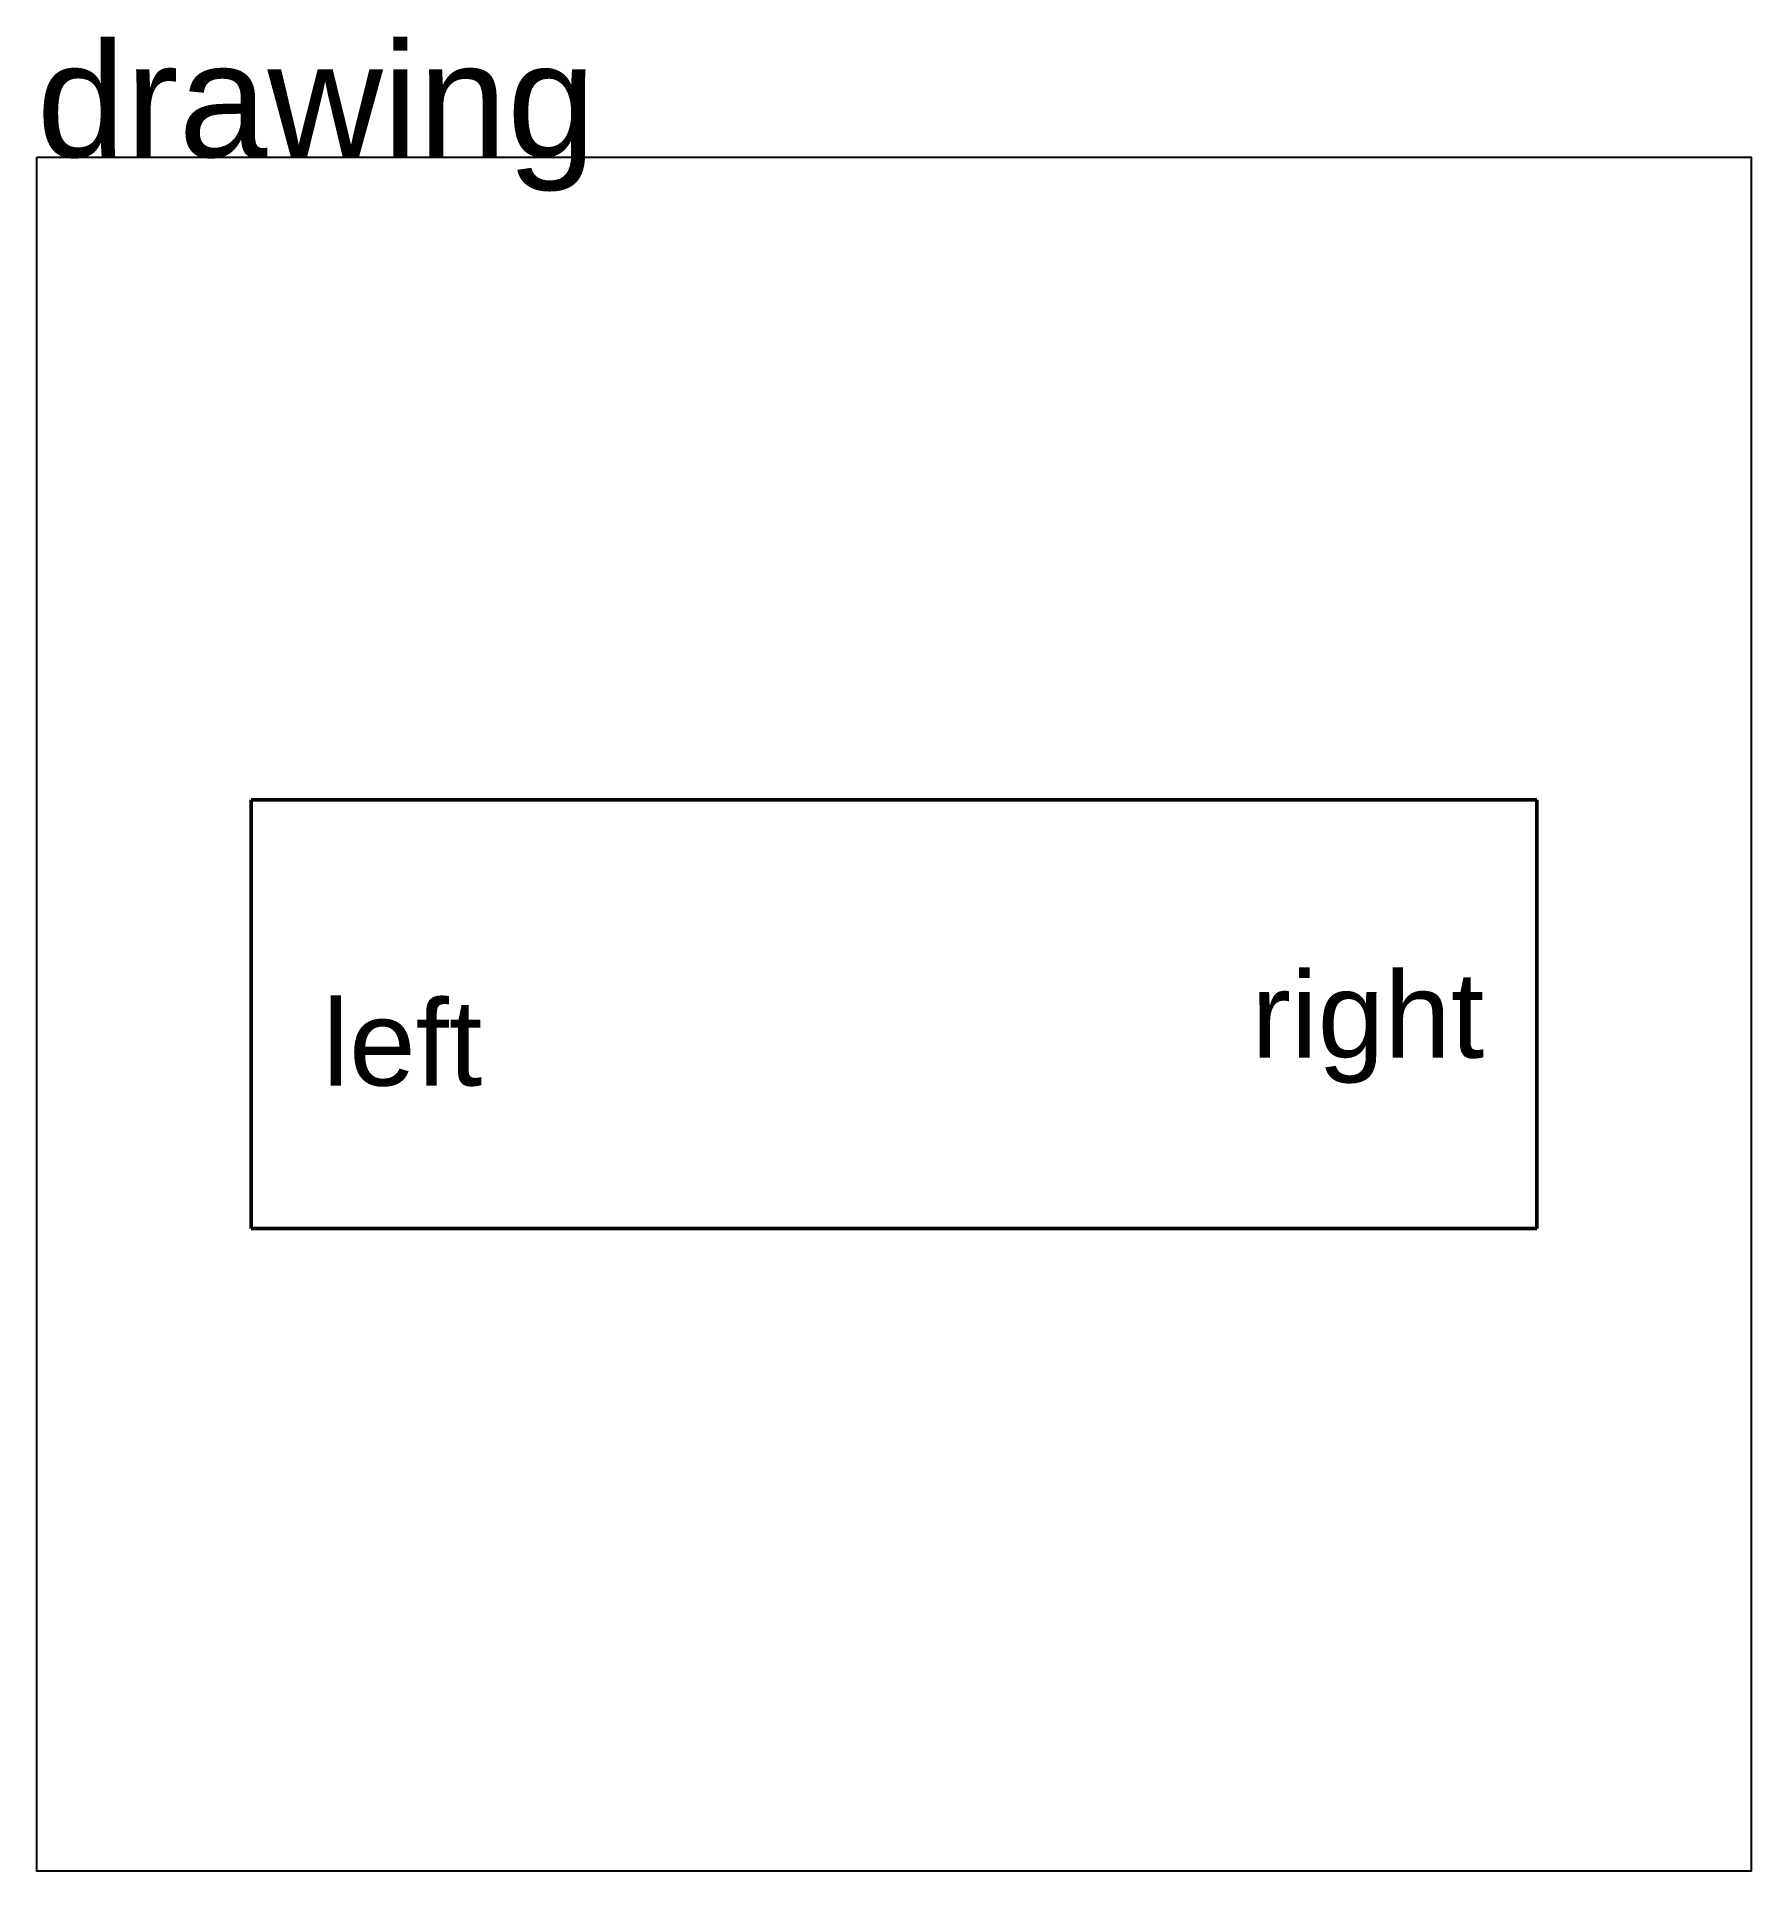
# Model space of a CAD drawing. Extents: x -1.5 to 10.5, y -4.5 to 8.3.
import ezdxf

# ---------------------------------------------------------------- set-up
doc = ezdxf.new("R2010")
doc.units = ezdxf.units.DM
doc.header["$MEASUREMENT"] = 0
for name, color, linetype in [('left', 1, 'Continuous'), ('right', 4, 'Continuous'), ('svgframe', 6, 'Continuous')]:
    doc.layers.add(name, color=color, linetype=linetype)
doc.styles.get("Standard").update_dxf_attribs({"font": 'arial.ttf'})

msp = doc.modelspace()

# ---------------------------------------------------------------- linework, layer by layer
at = {"lineweight": 50}
for p, q in [((0, 3), (9, 3)), ((9, 0), (0, 0))]:
    msp.add_line(p, q, dxfattribs=at)
at = {"layer": 'left', "lineweight": 50}
msp.add_line((0, 0), (0, 3), dxfattribs=at)
at = {"layer": 'right', "lineweight": 50}
msp.add_line((9, 3), (9, 0), dxfattribs=at)
at = {"layer": 'svgframe', "lineweight": 25}
msp.add_lwpolyline([(-1.5, 7.5), (10.5, 7.5), (10.5, -4.5), (-1.5, -4.5)], close=True, dxfattribs=at)

# ---------------------------------------------------------------- texts
at = {"layer": 'left', "lineweight": 50}
msp.add_text('left', height=0.6, dxfattribs=at).set_placement((0.5, 1))
at = {"layer": 'right', "lineweight": 50}
msp.add_text('right', height=0.6, dxfattribs=at).set_placement((7, 1.195))
at = {"layer": 'svgframe'}
msp.add_text('drawing', height=0.8, dxfattribs=at).set_placement((-1.5, 7.5))

doc.saveas('drawing.dxf')
